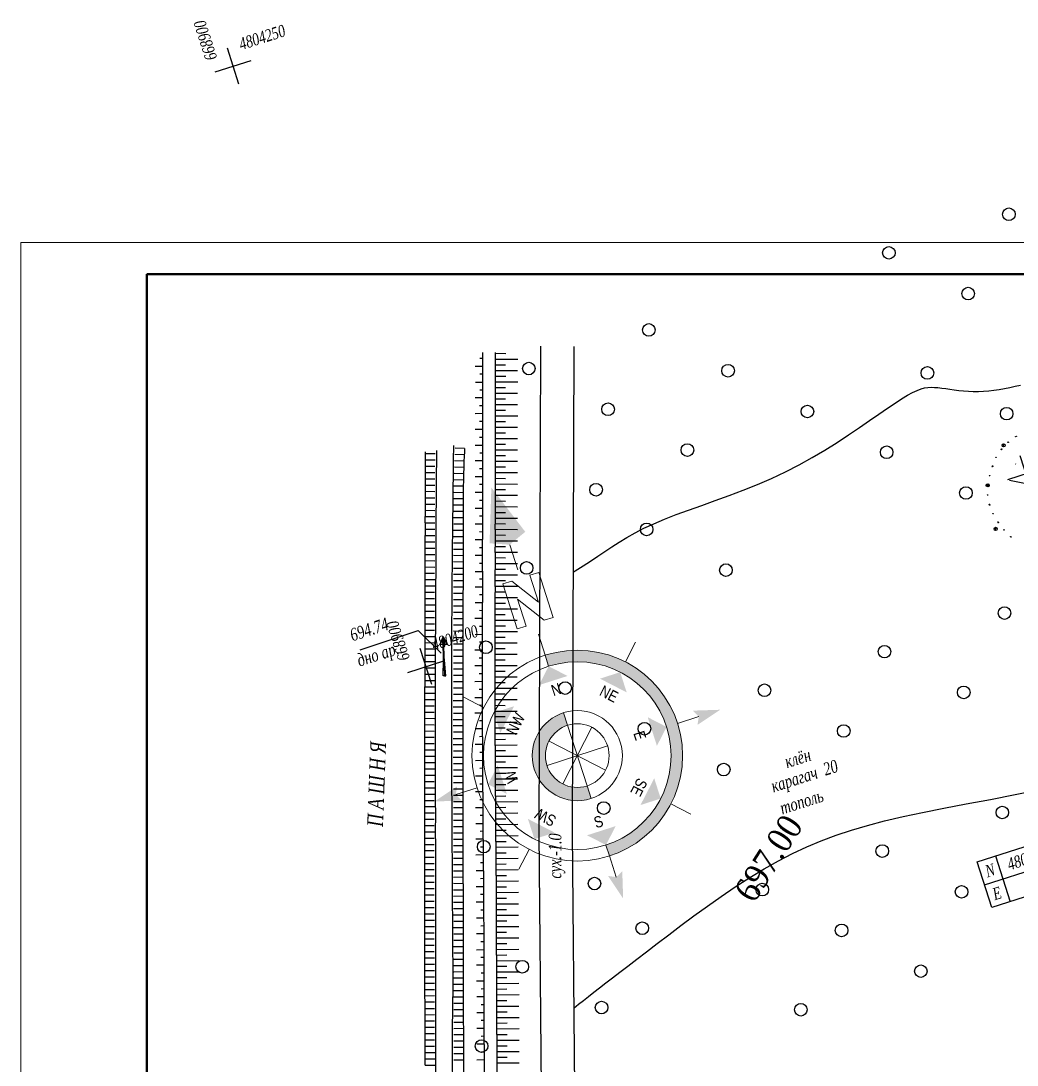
# Model space of a CAD drawing. Header units: millimetres. Extents: x 1353783 to 6492029790, y -7276956 to -512500.
# Drawn here: x 9936562 to 9952370, y -2793875 to -2777316 of the extents above; entities that cross this region are included whole.
import ezdxf
from ezdxf.enums import TextEntityAlignment as Align

# ---------------------------------------------------------------- set-up
doc = ezdxf.new("R2010")
doc.units = ezdxf.units.MM
doc.linetypes.add('CONTI', pattern=[0])
doc.layers.get('0').update_dxf_attribs({"lineweight": 5})
doc.layers.get('Defpoints').update_dxf_attribs({"color": 255})
for name, color, linetype in [('GORIZUNKNOWN', 32, 'CONTI'), ('NAD_MГИДРОГР', 94, 'CONTI'), ('NAD_MРАСТЕНИ', 94, 'CONTI'), ('NAD_MРЕЛЬЕФ', 7, 'CONTI'), ('PI_DTUNKNOWN', 250, 'CONTI'), ('SETKR', 7, 'CONTI'), ('SIT_LГИДРОГР', 84, 'CONTI'), ('SIT_LГОРИЗОН', 14, 'CONTI'), ('SIT_LРЕЛЬЕФ', 7, 'CONTI'), ('USLZNГИДРОГР', 84, 'CONTI'), ('ZAPSKРАСТЕНИ', 94, 'CONTI'), ('ГРАНИЦЫ', 7, 'CONTI'), ('РЕЛЬЕФ', 7, 'CONTI')]:
    doc.layers.add(name, color=color, linetype=linetype)
doc.layers.add('штамп', color=7, linetype='Continuous', lineweight=50)
doc.styles.add('RomanS', font='Arial Narrow.ttf')
doc.styles.add('SHRFT', font='', dxfattribs={"width": 0.75})
doc.styles.add('tandem1', font='', dxfattribs={"width": 0.9})
doc.styles.get('SHRFT').set_extended_font_data('Times New Roman Cyr', italic=True)
doc.styles.get('tandem1').set_extended_font_data('Times New Roman')

# ---------------------------------------------------------------- blocks, each defined once
blk = doc.blocks.new('BL_333')
at = {"color": 0}
for p, q in [((0, -3), (0, 3)), ((-3, 0), (3, 0))]:
    blk.add_line(p, q, dxfattribs=at)
blk = doc.blocks.new('BL_2004')
at = {"color": 0}
blk.add_circle((0, 0), 1, dxfattribs=at)
blk = doc.blocks.new('BL_89')
at = {"color": 0}
for p, q in [((0, 6.2), (-0.2, 6.2)), ((-0.2, 6.2), (-0.1, 3.7)), ((0, 0), (0, 6.2)), ((0, 6.2), (0.2, 6.2)), ((0.2, 6.2), (0.1, 3.7)), ((-0.1, 3.7), (-0.07, 3.2)), ((0.1, 3.7), (0.07, 3.2)), ((-0.07, 3.2), (-0.05, 1.2)), ((0.07, 3.2), (0.05, 1.2)), ((-0.6, 1.25), (0, 1.2)), ((0, 0), (-0.6, 1.25)), ((-0.25, 1.2), (0, 0)), ((0, 1.2), (0.6, 1.25)), ((0.6, 1.25), (0, 0)), ((0, 0), (0.25, 1.2))]:
    blk.add_line(p, q, dxfattribs=at)
blk = doc.blocks.new('оо')
at = {"layer": 'GORIZUNKNOWN', "color": 9, "true_color": 0xc7c8ca}
for points in [[(222731.797, -3431455.168), (222731.973, -3431455.132), (222732.703, -3431454.952), (222733.393, -3431454.772), (222734.053, -3431454.582), (222734.703, -3431454.392), (222735.353, -3431454.202), (222736.013, -3431454.022), (222736.703, -3431453.852), (222737.433, -3431453.702), (222738.213, -3431453.572), (222739.063, -3431453.472), (222739.983, -3431453.392), (222740.973, -3431453.332), (222742.023, -3431453.292), (222743.133, -3431453.262), (222744.273, -3431453.222), (222745.443, -3431453.172), (222746.643, -3431453.112), (222747.853, -3431453.032), (222749.063, -3431452.922), (222750.273, -3431452.762), (222751.473, -3431452.572), (222752.643, -3431452.332), (222753.783, -3431452.072), (222754.883, -3431451.792), (222755.933, -3431451.502), (222756.933, -3431451.212), (222757.873, -3431450.932), (222758.733, -3431450.662), (222759.523, -3431450.422), (222760.223, -3431450.222), (222760.823, -3431450.052), (222761.343, -3431449.932), (222761.793, -3431449.852), (222762.183, -3431449.802), (222762.523, -3431449.792), (222762.813, -3431449.802), (222763.083, -3431449.842), (222763.333, -3431449.912), (222763.583, -3431450.002), (222763.833, -3431450.102), (222764.103, -3431450.232), (222764.393, -3431450.362), (222764.693, -3431450.512), (222765.003, -3431450.662), (222765.333, -3431450.812), (222765.683, -3431450.962), (222766.043, -3431451.102), (222766.413, -3431451.242), (222766.793, -3431451.372), (222767.183, -3431451.482), (222767.593, -3431451.572), (222768.003, -3431451.652), (222768.423, -3431451.722), (222768.843, -3431451.772), (222769.273, -3431451.822), (222769.703, -3431451.862), (222770.123, -3431451.902)], [(222721.274, -3431488.106), (222721.283, -3431488.102), (222721.733, -3431487.932), (222722.203, -3431487.752), (222722.683, -3431487.582), (222723.183, -3431487.392), (222723.723, -3431487.202), (222724.303, -3431486.982), (222724.943, -3431486.762), (222725.633, -3431486.512), (222726.383, -3431486.242), (222727.223, -3431485.942), (222728.143, -3431485.612), (222729.143, -3431485.252), (222730.233, -3431484.862), (222731.383, -3431484.462), (222732.593, -3431484.052), (222733.843, -3431483.642), (222735.133, -3431483.252), (222736.423, -3431482.872), (222737.733, -3431482.522), (222739.033, -3431482.212), (222740.313, -3431481.952), (222741.563, -3431481.742), (222742.793, -3431481.582), (222744.033, -3431481.472), (222745.283, -3431481.412), (222746.573, -3431481.402), (222747.903, -3431481.442), (222749.303, -3431481.512), (222750.793, -3431481.632), (222752.373, -3431481.792), (222754.073, -3431481.982), (222755.883, -3431482.212), (222757.813, -3431482.452), (222759.803, -3431482.692), (222761.843, -3431482.912)]]:
    blk.add_lwpolyline(points, dxfattribs=at)
at = {"layer": 'PI_DTUNKNOWN', "color": 9, "true_color": 0xc7c8ca}
for centre in [(222767.393, -3431456.042), (222765.223, -3431458.682), (222764.763, -3431462.162)]:
    blk.add_circle(centre, 0.125, dxfattribs=at)
for p in [(222767.393, -3431456.042), (222765.223, -3431458.682), (222764.763, -3431462.162)]:
    blk.add_point(p, dxfattribs=at)
at = {"layer": 'SIT_LГИДРОГР', "color": 9, "true_color": 0xc7c8ca}
for p, q in [((222734.823, -3431437.342), (222722.903, -3431474.022)), ((222737.323, -3431438.152), (222725.413, -3431474.822)), ((222724.363, -3431442.982), (222724.433, -3431442.772)), ((222724.433, -3431442.772), (222724.453, -3431442.692)), ((222725.793, -3431442.812), (222725.713, -3431443.062)), ((222725.823, -3431442.722), (222725.793, -3431442.812)), ((222723.953, -3431444.212), (222724.113, -3431443.732)), ((222724.113, -3431443.732), (222724.253, -3431443.312)), ((222724.253, -3431443.312), (222724.363, -3431442.982)), ((222725.583, -3431443.452), (222725.423, -3431443.942)), ((222725.713, -3431443.062), (222725.583, -3431443.452)), ((222723.783, -3431444.732), (222723.953, -3431444.212)), ((222725.233, -3431444.512), (222725.023, -3431445.132)), ((222725.423, -3431443.942), (222725.233, -3431444.512)), ((222723.423, -3431445.802), (222723.603, -3431445.272)), ((222723.603, -3431445.272), (222723.783, -3431444.732)), ((222725.023, -3431445.132), (222724.813, -3431445.762)), ((222723.263, -3431446.302), (222723.423, -3431445.802)), ((222724.813, -3431445.762), (222724.603, -3431446.392)), ((222722.933, -3431447.292), (222723.113, -3431446.742)), ((222723.113, -3431446.742), (222723.263, -3431446.302)), ((222724.403, -3431446.982), (222724.233, -3431447.502)), ((222724.603, -3431446.392), (222724.403, -3431446.982)), ((222722.673, -3431448.102), (222722.933, -3431447.292)), ((222724.233, -3431447.502), (222724.053, -3431448.032)), ((222722.333, -3431449.132), (222722.673, -3431448.102)), ((222723.843, -3431448.662), (222723.613, -3431449.372)), ((222724.053, -3431448.032), (222723.843, -3431448.662)), ((222721.943, -3431450.322), (222722.333, -3431449.132)), ((222723.613, -3431449.372), (222723.353, -3431450.142)), ((222721.513, -3431451.642), (222721.943, -3431450.322)), ((222723.353, -3431450.142), (222723.083, -3431450.962)), ((222723.083, -3431450.962), (222722.793, -3431451.812)), ((222721.053, -3431453.032), (222721.513, -3431451.642)), ((222722.793, -3431451.812), (222722.513, -3431452.672)), ((222722.513, -3431452.672), (222722.223, -3431453.532)), ((222720.593, -3431454.452), (222721.053, -3431453.032)), ((222722.223, -3431453.532), (222721.953, -3431454.362)), ((222720.133, -3431455.862), (222720.593, -3431454.452)), ((222721.953, -3431454.362), (222721.693, -3431455.152)), ((222721.693, -3431455.152), (222721.423, -3431455.962)), ((222713.843, -3431455.882), (222718.683, -3431455.832)), ((222718.683, -3431455.832), (222719.863, -3431458.102)), ((222719.693, -3431457.202), (222720.133, -3431455.862)), ((222721.423, -3431455.962), (222721.133, -3431456.852)), ((222721.133, -3431456.852), (222720.823, -3431457.812)), ((222719.293, -3431458.442), (222719.693, -3431457.202)), ((222720.823, -3431457.812), (222720.493, -3431458.812)), ((222718.913, -3431459.622), (222719.293, -3431458.442)), ((222720.493, -3431458.812), (222720.163, -3431459.862)), ((222718.533, -3431460.792), (222718.913, -3431459.622)), ((222720.163, -3431459.862), (222719.813, -3431460.932)), ((222718.153, -3431461.972), (222718.533, -3431460.792)), ((222719.813, -3431460.932), (222719.463, -3431462.012)), ((222717.773, -3431463.142), (222718.153, -3431461.972)), ((222719.463, -3431462.012), (222719.123, -3431463.082)), ((222717.403, -3431464.322), (222717.773, -3431463.142)), ((222719.123, -3431463.082), (222718.783, -3431464.142)), ((222717.023, -3431465.502), (222717.403, -3431464.322)), ((222718.783, -3431464.142), (222718.453, -3431465.162)), ((222718.453, -3431465.162), (222718.053, -3431466.422)), ((222716.643, -3431466.682), (222717.023, -3431465.502)), ((222716.273, -3431467.852), (222716.643, -3431466.682)), ((222718.053, -3431466.422), (222717.523, -3431468.112)), ((222715.893, -3431469.032), (222716.273, -3431467.852)), ((222717.523, -3431468.112), (222716.893, -3431470.112)), ((222715.523, -3431470.202), (222715.893, -3431469.032)), ((222715.143, -3431471.382), (222715.523, -3431470.202)), ((222716.893, -3431470.112), (222716.203, -3431472.312)), ((222714.773, -3431472.552), (222715.143, -3431471.382)), ((222714.393, -3431473.722), (222714.773, -3431472.552)), ((222716.203, -3431472.312), (222715.483, -3431474.582)), ((222722.903, -3431474.022), (222712.313, -3431508.032)), ((222714.023, -3431474.902), (222714.393, -3431473.722)), ((222713.653, -3431476.072), (222714.023, -3431474.902)), ((222715.483, -3431474.582), (222714.783, -3431476.812)), ((222725.413, -3431474.822), (222714.873, -3431508.642)), ((222713.273, -3431477.242), (222713.653, -3431476.072)), ((222714.783, -3431476.812), (222714.133, -3431478.872)), ((222712.903, -3431478.412), (222713.273, -3431477.242)), ((222712.523, -3431479.592), (222712.903, -3431478.412)), ((222714.133, -3431478.872), (222713.573, -3431480.652)), ((222712.153, -3431480.762), (222712.523, -3431479.592)), ((222711.773, -3431481.932), (222712.153, -3431480.762)), ((222713.573, -3431480.652), (222713.143, -3431482.032)), ((222711.393, -3431483.142), (222711.773, -3431481.932)), ((222713.143, -3431482.032), (222712.863, -3431482.902)), ((222710.983, -3431484.402), (222711.393, -3431483.142)), ((222712.683, -3431483.462), (222712.503, -3431484.022)), ((222712.863, -3431482.902), (222712.683, -3431483.462)), ((222712.503, -3431484.022), (222712.313, -3431484.582)), ((222710.563, -3431485.702), (222710.983, -3431484.402)), ((222712.133, -3431485.142), (222711.943, -3431485.702)), ((222712.313, -3431484.582), (222712.133, -3431485.142)), ((222710.133, -3431487.032), (222710.563, -3431485.702)), ((222711.943, -3431485.702), (222711.753, -3431486.262)), ((222711.573, -3431486.822), (222711.383, -3431487.392)), ((222711.753, -3431486.262), (222711.573, -3431486.822)), ((222709.703, -3431488.362), (222710.133, -3431487.032)), ((222711.383, -3431487.392), (222711.203, -3431487.952)), ((222709.273, -3431489.692), (222709.703, -3431488.362)), ((222711.203, -3431487.952), (222711.023, -3431488.512)), ((222711.023, -3431488.512), (222710.763, -3431489.332)), ((222710.763, -3431489.332), (222710.373, -3431490.602))]:
    blk.add_line(p, q, dxfattribs=at)
at = {"layer": 'SIT_LГОРИЗОН', "color": 9, "true_color": 0xc7c8ca}
for p, q in [((222723.383, -3431443.122), (222723.573, -3431442.522)), ((222723.533, -3431442.642), (222724.253, -3431442.882)), ((222726.593, -3431443.212), (222725.893, -3431442.952)), ((222723.063, -3431444.092), (222723.373, -3431443.112)), ((222723.223, -3431443.592), (222723.933, -3431443.822)), ((222723.383, -3431443.122), (222724.093, -3431443.352)), ((222726.423, -3431443.682), (222725.723, -3431443.432)), ((222726.383, -3431443.792), (222726.243, -3431444.172)), ((222726.493, -3431443.482), (222726.383, -3431443.792)), ((222726.563, -3431443.292), (222726.493, -3431443.482)), ((222726.593, -3431443.212), (222726.563, -3431443.292)), ((222722.453, -3431445.972), (222722.913, -3431444.542)), ((222722.913, -3431444.542), (222723.063, -3431444.092)), ((222722.913, -3431444.542), (222723.623, -3431444.772)), ((222723.063, -3431444.062), (222723.783, -3431444.302)), ((222726.083, -3431444.632), (222725.373, -3431444.382)), ((222726.243, -3431444.152), (222725.543, -3431443.892)), ((222726.243, -3431444.172), (222726.083, -3431444.622)), ((222722.763, -3431445.022), (222723.473, -3431445.252)), ((222725.743, -3431445.562), (222725.043, -3431445.312)), ((222725.913, -3431445.102), (222725.213, -3431444.852)), ((222725.913, -3431445.102), (222725.733, -3431445.602)), ((222726.083, -3431444.632), (222725.913, -3431445.102)), ((222721.993, -3431447.402), (222722.453, -3431445.972)), ((222722.453, -3431445.972), (222723.163, -3431446.202)), ((222722.603, -3431445.492), (222723.323, -3431445.732)), ((222725.423, -3431446.512), (222724.713, -3431446.272)), ((222725.583, -3431446.032), (222724.873, -3431445.782)), ((222725.563, -3431446.092), (222725.413, -3431446.552)), ((222725.583, -3431446.032), (222725.563, -3431446.092)), ((222725.733, -3431445.602), (222725.583, -3431446.042)), ((222722.143, -3431446.922), (222722.863, -3431447.162)), ((222722.303, -3431446.452), (222723.013, -3431446.682)), ((222725.263, -3431446.982), (222724.553, -3431446.752)), ((222725.273, -3431446.962), (222725.113, -3431447.462)), ((222725.423, -3431446.552), (222725.283, -3431446.962)), ((222721.663, -3431448.402), (222721.983, -3431447.392)), ((222721.833, -3431447.872), (222722.543, -3431448.102)), ((222721.993, -3431447.402), (222722.703, -3431447.632)), ((222724.963, -3431447.942), (222724.243, -3431447.712)), ((222725.113, -3431447.462), (222724.403, -3431447.232)), ((222725.113, -3431447.462), (222724.693, -3431448.762)), ((222721.533, -3431448.822), (222721.663, -3431448.402)), ((222721.673, -3431448.342), (222722.393, -3431448.582)), ((222724.653, -3431448.892), (222723.943, -3431448.662)), ((222724.803, -3431448.412), (222724.093, -3431448.182)), ((222724.693, -3431448.762), (222724.653, -3431448.892)), ((222721.063, -3431450.252), (222721.523, -3431448.822)), ((222721.373, -3431449.302), (222722.083, -3431449.532)), ((222721.533, -3431448.822), (222722.243, -3431449.052)), ((222724.503, -3431449.372), (222723.783, -3431449.142)), ((222724.653, -3431448.892), (222724.193, -3431450.322)), ((222720.603, -3431451.672), (222721.063, -3431450.242)), ((222721.063, -3431450.252), (222721.773, -3431450.482)), ((222721.213, -3431449.772), (222721.933, -3431450.012)), ((222724.193, -3431450.312), (222723.483, -3431450.082)), ((222724.343, -3431449.842), (222723.633, -3431449.612)), ((222724.193, -3431450.312), (222723.733, -3431451.742)), ((222720.753, -3431451.192), (222721.473, -3431451.432)), ((222720.913, -3431450.722), (222721.623, -3431450.952)), ((222723.883, -3431451.262), (222723.173, -3431451.032)), ((222724.043, -3431450.792), (222723.323, -3431450.562)), ((222720.143, -3431453.102), (222720.603, -3431451.672)), ((222720.603, -3431451.672), (222721.313, -3431451.902)), ((222723.583, -3431452.222), (222722.863, -3431451.992)), ((222723.733, -3431451.742), (222723.023, -3431451.512)), ((222723.733, -3431451.742), (222723.323, -3431453.012)), ((222720.293, -3431452.622), (222721.013, -3431452.862)), ((222720.453, -3431452.152), (222721.163, -3431452.382)), ((222723.423, -3431452.692), (222722.713, -3431452.462)), ((222719.683, -3431454.532), (222720.143, -3431453.102)), ((222719.993, -3431453.582), (222720.703, -3431453.812)), ((222720.143, -3431453.102), (222720.853, -3431453.332)), ((222723.123, -3431453.642), (222722.403, -3431453.412)), ((222723.273, -3431453.162), (222722.563, -3431452.932)), ((222723.273, -3431453.162), (222722.813, -3431454.592)), ((222723.323, -3431453.012), (222723.273, -3431453.172)), ((222719.583, -3431454.812), (222719.673, -3431454.522)), ((222719.683, -3431454.532), (222720.393, -3431454.762)), ((222719.833, -3431454.052), (222720.553, -3431454.292)), ((222722.813, -3431454.592), (222722.103, -3431454.362)), ((222722.963, -3431454.112), (222722.253, -3431453.882)), ((222719.213, -3431455.962), (222719.583, -3431454.812)), ((222719.523, -3431455.012), (222720.233, -3431455.242)), ((222722.503, -3431455.542), (222721.793, -3431455.312)), ((222722.663, -3431455.072), (222721.943, -3431454.842)), ((222722.813, -3431454.592), (222722.353, -3431456.022)), ((222718.753, -3431457.382), (222719.213, -3431455.952)), ((222719.213, -3431455.962), (222719.923, -3431456.192)), ((222719.363, -3431455.482), (222720.083, -3431455.722)), ((222722.353, -3431456.022), (222721.643, -3431455.792)), ((222722.353, -3431456.022), (222721.893, -3431457.452)), ((222718.903, -3431456.902), (222719.623, -3431457.142)), ((222719.063, -3431456.432), (222719.773, -3431456.662)), ((222722.043, -3431456.972), (222721.333, -3431456.742)), ((222722.203, -3431456.502), (222721.483, -3431456.272)), ((222718.293, -3431458.812), (222718.753, -3431457.382)), ((222718.603, -3431457.862), (222719.313, -3431458.092)), ((222718.753, -3431457.382), (222719.463, -3431457.612)), ((222721.733, -3431457.932), (222721.013, -3431457.702)), ((222721.883, -3431457.452), (222721.173, -3431457.222)), ((222721.883, -3431457.452), (222721.423, -3431458.882)), ((222718.443, -3431458.332), (222719.163, -3431458.572)), ((222721.423, -3431458.872), (222720.713, -3431458.642)), ((222721.573, -3431458.402), (222720.863, -3431458.172)), ((222717.833, -3431460.242), (222718.293, -3431458.812)), ((222718.143, -3431459.292), (222718.853, -3431459.522)), ((222718.293, -3431458.812), (222719.003, -3431459.042)), ((222721.273, -3431459.362), (222720.553, -3431459.132)), ((222721.343, -3431459.142), (222720.963, -3431460.312)), ((222721.423, -3431458.872), (222721.333, -3431459.142)), ((222717.363, -3431461.672), (222717.823, -3431460.242)), ((222717.833, -3431460.242), (222718.543, -3431460.472)), ((222717.983, -3431459.762), (222718.703, -3431460.002)), ((222720.963, -3431460.312), (222720.253, -3431460.082)), ((222721.113, -3431459.832), (222720.403, -3431459.602)), ((222720.963, -3431460.312), (222720.503, -3431461.742)), ((222717.673, -3431460.722), (222718.383, -3431460.952)), ((222720.653, -3431461.262), (222719.943, -3431461.032)), ((222720.813, -3431460.792), (222720.093, -3431460.562)), ((222717.033, -3431462.692), (222717.363, -3431461.662)), ((222717.363, -3431461.672), (222718.073, -3431461.902)), ((222717.513, -3431461.192), (222718.233, -3431461.432)), ((222720.353, -3431462.212), (222719.633, -3431461.982)), ((222720.503, -3431461.732), (222719.793, -3431461.502)), ((222720.503, -3431461.732), (222720.043, -3431463.162)), ((222716.903, -3431463.092), (222717.033, -3431462.692)), ((222717.053, -3431462.612), (222717.773, -3431462.852)), ((222717.213, -3431462.142), (222717.923, -3431462.372)), ((222720.193, -3431462.682), (222719.483, -3431462.452)), ((222716.443, -3431464.522), (222716.903, -3431463.092)), ((222716.753, -3431463.572), (222717.463, -3431463.802)), ((222716.903, -3431463.092), (222717.613, -3431463.322)), ((222719.893, -3431463.642), (222719.173, -3431463.412)), ((222720.043, -3431463.162), (222719.333, -3431462.932)), ((222720.043, -3431463.162), (222719.583, -3431464.592)), ((222716.593, -3431464.042), (222717.313, -3431464.272)), ((222719.583, -3431464.592), (222718.873, -3431464.362)), ((222719.733, -3431464.112), (222719.023, -3431463.882)), ((222715.993, -3431465.952), (222716.453, -3431464.522)), ((222716.303, -3431465.002), (222717.013, -3431465.232)), ((222716.443, -3431464.522), (222717.153, -3431464.752)), ((222719.273, -3431465.542), (222718.563, -3431465.312)), ((222719.433, -3431465.072), (222718.713, -3431464.842)), ((222719.583, -3431464.592), (222719.123, -3431466.022)), ((222715.533, -3431467.382), (222715.993, -3431465.952)), ((222715.993, -3431465.952), (222716.703, -3431466.182)), ((222716.143, -3431465.472), (222716.863, -3431465.702)), ((222719.123, -3431466.022), (222718.413, -3431465.792)), ((222719.123, -3431466.022), (222718.943, -3431466.572)), ((222715.683, -3431466.902), (222716.403, -3431467.132)), ((222715.843, -3431466.432), (222716.553, -3431466.662)), ((222718.823, -3431466.972), (222718.113, -3431466.742)), ((222718.973, -3431466.502), (222718.253, -3431466.272)), ((222718.953, -3431466.572), (222718.673, -3431467.452)), ((222715.073, -3431468.812), (222715.533, -3431467.382)), ((222715.533, -3431467.382), (222716.243, -3431467.612)), ((222718.523, -3431467.932), (222717.803, -3431467.702)), ((222718.673, -3431467.452), (222717.963, -3431467.222)), ((222718.673, -3431467.452), (222718.213, -3431468.882)), ((222715.223, -3431468.332), (222715.943, -3431468.562)), ((222715.383, -3431467.862), (222716.093, -3431468.092)), ((222718.363, -3431468.402), (222717.653, -3431468.172)), ((222714.613, -3431470.232), (222715.073, -3431468.802)), ((222714.923, -3431469.282), (222715.633, -3431469.512)), ((222715.073, -3431468.812), (222715.783, -3431469.042)), ((222718.073, -3431469.362), (222717.353, -3431469.132)), ((222718.223, -3431468.882), (222717.513, -3431468.652)), ((222718.223, -3431468.882), (222717.763, -3431470.312)), ((222714.223, -3431471.432), (222714.613, -3431470.232)), ((222714.613, -3431470.232), (222715.323, -3431470.462)), ((222714.763, -3431469.752), (222715.483, -3431469.982)), ((222717.763, -3431470.302), (222717.053, -3431470.072)), ((222717.913, -3431469.832), (222717.203, -3431469.602)), ((222714.463, -3431470.712), (222715.173, -3431470.942)), ((222717.453, -3431471.252), (222716.743, -3431471.022)), ((222717.613, -3431470.782), (222716.893, -3431470.552)), ((222717.763, -3431470.302), (222717.303, -3431471.732)), ((222713.693, -3431473.082), (222714.153, -3431471.652)), ((222714.153, -3431471.652), (222714.223, -3431471.432)), ((222714.153, -3431471.652), (222714.863, -3431471.882)), ((222714.303, -3431471.182), (222715.023, -3431471.412)), ((222717.303, -3431471.732), (222716.593, -3431471.502)), ((222717.303, -3431471.732), (222716.843, -3431473.162)), ((222713.843, -3431472.602), (222714.563, -3431472.832)), ((222714.003, -3431472.132), (222714.713, -3431472.362)), ((222716.993, -3431472.682), (222716.283, -3431472.452)), ((222717.153, -3431472.212), (222716.433, -3431471.982)), ((222713.233, -3431474.512), (222713.693, -3431473.082)), ((222713.543, -3431473.562), (222714.253, -3431473.792)), ((222713.693, -3431473.082), (222714.403, -3431473.312)), ((222716.693, -3431473.642), (222715.973, -3431473.412)), ((222716.843, -3431473.162), (222716.133, -3431472.932)), ((222716.843, -3431473.162), (222716.383, -3431474.592)), ((222713.383, -3431474.032), (222714.103, -3431474.262)), ((222716.383, -3431474.592), (222715.673, -3431474.362)), ((222716.533, -3431474.112), (222715.823, -3431473.882)), ((222712.773, -3431475.942), (222713.233, -3431474.512)), ((222713.083, -3431474.992), (222713.793, -3431475.222)), ((222713.233, -3431474.512), (222713.943, -3431474.742)), ((222716.233, -3431475.072), (222715.513, -3431474.842)), ((222716.333, -3431474.742), (222715.923, -3431476.022)), ((222716.383, -3431474.592), (222716.333, -3431474.742)), ((222712.313, -3431477.372), (222712.773, -3431475.942)), ((222712.773, -3431475.942), (222713.483, -3431476.172)), ((222712.923, -3431475.462), (222713.643, -3431475.692)), ((222715.933, -3431476.022), (222715.223, -3431475.792)), ((222716.083, -3431475.542), (222715.363, -3431475.322)), ((222715.933, -3431476.022), (222715.473, -3431477.452)), ((222712.463, -3431476.892), (222713.183, -3431477.122)), ((222712.623, -3431476.422), (222713.333, -3431476.652)), ((222715.633, -3431476.972), (222714.913, -3431476.752)), ((222715.783, -3431476.502), (222715.063, -3431476.272)), ((222711.863, -3431478.802), (222712.323, -3431477.372)), ((222712.313, -3431477.372), (222713.023, -3431477.602)), ((222715.323, -3431477.932), (222714.603, -3431477.702)), ((222715.473, -3431477.452), (222714.763, -3431477.222)), ((222715.473, -3431477.452), (222715.013, -3431478.882)), ((222712.013, -3431478.322), (222712.733, -3431478.552)), ((222712.173, -3431477.852), (222712.883, -3431478.082)), ((222715.173, -3431478.402), (222714.453, -3431478.182)), ((222711.403, -3431480.222), (222711.863, -3431478.792)), ((222711.713, -3431479.272), (222712.423, -3431479.502)), ((222711.863, -3431478.802), (222712.573, -3431479.032)), ((222714.873, -3431479.362), (222714.153, -3431479.132)), ((222715.023, -3431478.882), (222714.313, -3431478.652)), ((222715.023, -3431478.882), (222714.563, -3431480.312)), ((222711.343, -3431480.402), (222711.403, -3431480.222)), ((222711.403, -3431480.222), (222712.113, -3431480.452)), ((222711.553, -3431479.742), (222712.273, -3431479.972)), ((222714.563, -3431480.312), (222713.853, -3431480.082)), ((222714.723, -3431479.832), (222714.003, -3431479.612)), ((222710.953, -3431481.652), (222711.343, -3431480.402)), ((222711.253, -3431480.702), (222711.973, -3431480.922)), ((222714.263, -3431481.262), (222713.543, -3431481.042)), ((222714.413, -3431480.792), (222713.693, -3431480.562)), ((222714.563, -3431480.312), (222714.103, -3431481.742)), ((222710.493, -3431483.082), (222710.943, -3431481.652)), ((222710.953, -3431481.652), (222711.663, -3431481.882)), ((222711.103, -3431481.172), (222711.823, -3431481.402)), ((222714.113, -3431481.742), (222713.403, -3431481.512)), ((222714.113, -3431481.742), (222713.683, -3431483.062)), ((222710.643, -3431482.602), (222711.363, -3431482.832)), ((222710.793, -3431482.132), (222711.513, -3431482.352)), ((222713.813, -3431482.692), (222713.093, -3431482.472)), ((222713.963, -3431482.222), (222713.243, -3431481.992)), ((222710.043, -3431484.512), (222710.493, -3431483.082)), ((222710.493, -3431483.082), (222711.203, -3431483.312)), ((222713.493, -3431483.642), (222712.773, -3431483.412)), ((222713.643, -3431483.162), (222712.923, -3431482.932)), ((222713.643, -3431483.162), (222713.193, -3431484.592)), ((222713.683, -3431483.062), (222713.653, -3431483.162)), ((222710.193, -3431484.032), (222710.913, -3431484.262)), ((222710.343, -3431483.562), (222711.063, -3431483.782)), ((222713.193, -3431484.592), (222712.473, -3431484.362)), ((222713.343, -3431484.112), (222712.623, -3431483.892)), ((222709.593, -3431485.942), (222710.043, -3431484.512)), ((222709.893, -3431484.992), (222710.613, -3431485.212)), ((222710.043, -3431484.512), (222710.753, -3431484.742)), ((222713.043, -3431485.072), (222712.323, -3431484.842)), ((222713.193, -3431484.592), (222712.743, -3431486.022)), ((222709.133, -3431487.372), (222709.583, -3431485.942)), ((222709.593, -3431485.942), (222710.303, -3431486.172)), ((222709.743, -3431485.462), (222710.463, -3431485.692)), ((222712.743, -3431486.022), (222712.023, -3431485.792)), ((222712.893, -3431485.542), (222712.173, -3431485.322)), ((222709.433, -3431486.422), (222710.153, -3431486.642)), ((222712.443, -3431486.972), (222711.723, -3431486.752)), ((222712.593, -3431486.502), (222711.873, -3431486.272)), ((222712.743, -3431486.022), (222712.293, -3431487.452)), ((222708.683, -3431488.802), (222709.133, -3431487.372)), ((222709.133, -3431487.372), (222709.843, -3431487.602)), ((222709.283, -3431486.892), (222710.003, -3431487.122)), ((222712.293, -3431487.452), (222711.573, -3431487.222)), ((222712.293, -3431487.452), (222711.843, -3431488.882)), ((222708.833, -3431488.322), (222709.553, -3431488.552)), ((222708.983, -3431487.852), (222709.703, -3431488.072)), ((222711.993, -3431488.402), (222711.273, -3431488.182)), ((222712.143, -3431487.932), (222711.423, -3431487.702)), ((222708.683, -3431488.802), (222709.393, -3431489.032)), ((222711.683, -3431489.362), (222710.963, -3431489.132)), ((222711.833, -3431488.882), (222711.113, -3431488.652)), ((222711.833, -3431488.882), (222711.383, -3431490.312))]:
    blk.add_line(p, q, dxfattribs=at)
at = {"layer": 'SIT_LРЕЛЬЕФ', "color": 9, "true_color": 0xc7c8ca}
for p, q in [((222729.593, -3431438.642), (222730.313, -3431436.412)), ((222730.173, -3431436.862), (222729.933, -3431436.782)), ((222731.103, -3431437.232), (222731.273, -3431436.712)), ((222732.003, -3431437.052), (222731.243, -3431436.802)), ((222729.973, -3431437.452), (222729.403, -3431437.272)), ((222729.783, -3431438.052), (222729.543, -3431437.972)), ((222730.823, -3431438.092), (222731.103, -3431437.232)), ((222731.723, -3431437.912), (222730.963, -3431437.662)), ((222732.773, -3431437.772), (222731.103, -3431437.232)), ((222728.053, -3431443.402), (222729.593, -3431438.642)), ((222729.023, -3431438.462), (222729.593, -3431438.642)), ((222730.553, -3431438.952), (222730.833, -3431438.092)), ((222731.453, -3431438.772), (222730.693, -3431438.522)), ((222732.493, -3431438.632), (222730.823, -3431438.092)), ((222729.203, -3431439.832), (222728.633, -3431439.652)), ((222729.393, -3431439.242), (222729.163, -3431439.162)), ((222730.273, -3431439.802), (222730.553, -3431438.942)), ((222731.173, -3431439.622), (222730.413, -3431439.372)), ((222732.223, -3431439.492), (222730.553, -3431438.952)), ((222729.013, -3431440.432), (222728.773, -3431440.352)), ((222729.993, -3431440.662), (222730.273, -3431439.802)), ((222730.893, -3431440.482), (222730.133, -3431440.232)), ((222731.943, -3431440.342), (222730.273, -3431439.802)), ((222728.823, -3431441.022), (222728.253, -3431440.842)), ((222729.723, -3431441.522), (222730.003, -3431440.662)), ((222730.623, -3431441.342), (222729.863, -3431441.092)), ((222731.663, -3431441.202), (222729.993, -3431440.662)), ((222728.433, -3431442.212), (222727.863, -3431442.032)), ((222728.633, -3431441.622), (222728.393, -3431441.542)), ((222729.443, -3431442.372), (222729.723, -3431441.512)), ((222730.343, -3431442.192), (222729.583, -3431441.942)), ((222731.393, -3431442.062), (222729.723, -3431441.522)), ((222728.243, -3431442.812), (222728.003, -3431442.732)), ((222729.173, -3431443.232), (222729.453, -3431442.372)), ((222730.073, -3431443.052), (222729.313, -3431442.802)), ((222731.113, -3431442.912), (222729.443, -3431442.372)), ((222726.523, -3431448.162), (222728.063, -3431443.402)), ((222727.483, -3431443.222), (222728.053, -3431443.402)), ((222728.893, -3431444.092), (222729.173, -3431443.232)), ((222729.793, -3431443.912), (222729.033, -3431443.662)), ((222730.843, -3431443.772), (222729.173, -3431443.232)), ((222727.673, -3431444.592), (222727.103, -3431444.412)), ((222727.863, -3431444.002), (222727.633, -3431443.922)), ((222728.613, -3431444.942), (222728.893, -3431444.082)), ((222729.513, -3431444.762), (222728.753, -3431444.512)), ((222730.563, -3431444.632), (222728.893, -3431444.092)), ((222727.483, -3431445.192), (222727.243, -3431445.112)), ((222728.343, -3431445.802), (222728.623, -3431444.942)), ((222729.243, -3431445.622), (222728.483, -3431445.372)), ((222730.283, -3431445.482), (222728.613, -3431444.942)), ((222727.293, -3431445.782), (222726.723, -3431445.602)), ((222728.063, -3431446.662), (222728.343, -3431445.802)), ((222728.963, -3431446.482), (222728.203, -3431446.232)), ((222730.013, -3431446.342), (222728.343, -3431445.802)), ((222726.903, -3431446.972), (222726.333, -3431446.792)), ((222727.103, -3431446.382), (222726.863, -3431446.302)), ((222727.783, -3431447.512), (222728.063, -3431446.652)), ((222728.683, -3431447.332), (222727.923, -3431447.082)), ((222729.733, -3431447.202), (222728.063, -3431446.662)), ((222726.713, -3431447.572), (222726.473, -3431447.492)), ((222727.513, -3431448.372), (222727.793, -3431447.512)), ((222729.453, -3431448.052), (222727.783, -3431447.512)), ((222724.983, -3431452.922), (222726.523, -3431448.162)), ((222725.953, -3431447.982), (222726.523, -3431448.162)), ((222726.323, -3431448.762), (222726.093, -3431448.682)), ((222727.233, -3431449.232), (222727.513, -3431448.372)), ((222729.183, -3431448.912), (222727.513, -3431448.372)), ((222728.413, -3431448.192), (222727.653, -3431447.942)), ((222726.133, -3431449.352), (222725.563, -3431449.172)), ((222726.953, -3431450.082), (222727.233, -3431449.222)), ((222728.903, -3431449.772), (222727.233, -3431449.232)), ((222728.133, -3431449.052), (222727.373, -3431448.802)), ((222725.753, -3431450.542), (222725.183, -3431450.362)), ((222725.943, -3431449.952), (222725.703, -3431449.872)), ((222726.683, -3431450.942), (222726.963, -3431450.082)), ((222728.623, -3431450.622), (222726.953, -3431450.082)), ((222727.853, -3431449.902), (222727.093, -3431449.652)), ((222725.563, -3431451.142), (222725.323, -3431451.062)), ((222726.403, -3431451.802), (222726.683, -3431450.942)), ((222728.353, -3431451.482), (222726.683, -3431450.942)), ((222727.583, -3431450.762), (222726.823, -3431450.512)), ((222725.363, -3431451.732), (222724.793, -3431451.552)), ((222726.133, -3431452.652), (222726.413, -3431451.792)), ((222728.073, -3431452.342), (222726.403, -3431451.802)), ((222727.303, -3431451.622), (222726.543, -3431451.372)), ((222724.413, -3431452.742), (222724.983, -3431452.922)), ((222725.173, -3431452.332), (222724.933, -3431452.252)), ((222725.853, -3431453.512), (222726.133, -3431452.652)), ((222727.803, -3431453.192), (222726.133, -3431452.652)), ((222727.033, -3431452.472), (222726.273, -3431452.222)), ((222723.453, -3431457.672), (222724.993, -3431452.912)), ((222724.793, -3431453.512), (222724.563, -3431453.432)), ((222725.573, -3431454.372), (222725.853, -3431453.512)), ((222727.523, -3431454.052), (222725.853, -3431453.512)), ((222726.753, -3431453.332), (222725.993, -3431453.082)), ((222724.603, -3431454.102), (222724.033, -3431453.922)), ((222725.303, -3431455.222), (222725.583, -3431454.362)), ((222727.243, -3431454.912), (222725.573, -3431454.372)), ((222726.473, -3431454.192), (222725.713, -3431453.942)), ((222724.223, -3431455.292), (222723.653, -3431455.112)), ((222724.413, -3431454.702), (222724.173, -3431454.622)), ((222725.023, -3431456.082), (222725.303, -3431455.222)), ((222726.973, -3431455.762), (222725.303, -3431455.222)), ((222726.203, -3431455.042), (222725.443, -3431454.792)), ((222724.033, -3431455.892), (222723.793, -3431455.812)), ((222724.743, -3431456.932), (222725.023, -3431456.072)), ((222726.693, -3431456.622), (222725.023, -3431456.082)), ((222725.923, -3431455.902), (222725.163, -3431455.652)), ((222723.833, -3431456.482), (222723.263, -3431456.302)), ((222723.643, -3431457.082), (222723.403, -3431457.002)), ((222724.473, -3431457.792), (222724.753, -3431456.932)), ((222726.413, -3431457.472), (222724.743, -3431456.932)), ((222725.643, -3431456.752), (222724.883, -3431456.502)), ((222721.913, -3431462.432), (222723.453, -3431457.672)), ((222722.883, -3431457.492), (222723.453, -3431457.672)), ((222724.193, -3431458.652), (222724.473, -3431457.792)), ((222726.143, -3431458.332), (222724.473, -3431457.792)), ((222725.373, -3431457.612), (222724.613, -3431457.362)), ((222767.833, -3431457.742), (222767.853, -3431457.762)), ((222723.063, -3431458.862), (222722.493, -3431458.682)), ((222723.253, -3431458.272), (222723.023, -3431458.192)), ((222723.913, -3431459.502), (222724.193, -3431458.642)), ((222725.863, -3431459.192), (222724.193, -3431458.652)), ((222725.093, -3431458.472), (222724.333, -3431458.222)), ((222722.873, -3431459.462), (222722.633, -3431459.382)), ((222723.643, -3431460.362), (222723.923, -3431459.502)), ((222725.583, -3431460.042), (222723.913, -3431459.502)), ((222724.813, -3431459.322), (222724.053, -3431459.072)), ((222767.003, -3431458.832), (222768.533, -3431459.682)), ((222722.683, -3431460.052), (222722.113, -3431459.872)), ((222724.543, -3431460.182), (222723.783, -3431459.932)), ((222722.293, -3431461.242), (222721.723, -3431461.062)), ((222722.493, -3431460.652), (222722.253, -3431460.572)), ((222723.363, -3431461.222), (222723.643, -3431460.362)), ((222724.263, -3431461.042), (222723.503, -3431460.792)), ((222725.313, -3431460.902), (222723.643, -3431460.362)), ((222722.103, -3431461.842), (222721.863, -3431461.762)), ((222723.093, -3431462.072), (222723.373, -3431461.212)), ((222723.993, -3431461.892), (222723.233, -3431461.642)), ((222725.033, -3431461.762), (222723.363, -3431461.222)), ((222721.343, -3431462.252), (222721.913, -3431462.432)), ((222721.543, -3431463.592), (222721.923, -3431462.432)), ((222722.813, -3431462.932), (222723.093, -3431462.072)), ((222723.713, -3431462.752), (222722.953, -3431462.502)), ((222724.763, -3431462.612), (222723.093, -3431462.072)), ((222720.423, -3431467.192), (222721.543, -3431463.592)), ((222721.543, -3431463.612), (222720.973, -3431463.432)), ((222721.723, -3431463.032), (222721.493, -3431462.952)), ((222722.533, -3431463.792), (222722.813, -3431462.932)), ((222723.433, -3431463.612), (222722.673, -3431463.362)), ((222724.483, -3431463.472), (222722.813, -3431462.932)), ((222721.353, -3431464.212), (222721.123, -3431464.132)), ((222722.263, -3431464.642), (222722.503, -3431463.892)), ((222723.163, -3431464.452), (222722.393, -3431464.212)), ((222722.503, -3431463.892), (222722.543, -3431463.782)), ((222724.203, -3431464.332), (222722.533, -3431463.792)), ((222721.173, -3431464.802), (222720.593, -3431464.622)), ((222721.993, -3431465.502), (222722.263, -3431464.642)), ((222722.893, -3431465.312), (222722.123, -3431465.072)), ((222723.933, -3431465.162), (222722.263, -3431464.642)), ((222720.793, -3431466.002), (222720.223, -3431465.822)), ((222720.983, -3431465.402), (222720.743, -3431465.332)), ((222721.723, -3431466.362), (222721.993, -3431465.502)), ((222722.623, -3431466.172), (222721.853, -3431465.932)), ((222723.663, -3431466.022), (222721.993, -3431465.502)), ((222720.613, -3431466.592), (222720.373, -3431466.522)), ((222721.463, -3431467.222), (222721.733, -3431466.362)), ((222722.363, -3431467.032), (222721.593, -3431466.792)), ((222723.393, -3431466.882), (222721.723, -3431466.362)), ((222718.923, -3431471.972), (222720.413, -3431467.202)), ((222719.853, -3431467.012), (222720.423, -3431467.192)), ((222720.233, -3431467.792), (222719.993, -3431467.722)), ((222721.193, -3431468.072), (222721.463, -3431467.212)), ((222722.093, -3431467.882), (222721.323, -3431467.642)), ((222723.133, -3431467.742), (222721.463, -3431467.222)), ((222720.043, -3431468.392), (222719.473, -3431468.212)), ((222720.923, -3431468.932), (222721.193, -3431468.072)), ((222721.823, -3431468.742), (222721.053, -3431468.502)), ((222722.863, -3431468.592), (222721.193, -3431468.072)), ((222719.673, -3431469.582), (222719.093, -3431469.402)), ((222719.853, -3431468.992), (222719.623, -3431468.912)), ((222720.653, -3431469.792), (222720.923, -3431468.932)), ((222721.553, -3431469.602), (222720.783, -3431469.362)), ((222722.593, -3431469.452), (222720.923, -3431468.932)), ((222719.483, -3431470.182), (222719.243, -3431470.112)), ((222720.383, -3431470.652), (222720.653, -3431469.792)), ((222721.283, -3431470.462), (222720.513, -3431470.222)), ((222722.323, -3431470.312), (222720.653, -3431469.792)), ((222719.293, -3431470.782), (222718.723, -3431470.602)), ((222720.113, -3431471.512), (222720.383, -3431470.652)), ((222721.013, -3431471.322), (222720.243, -3431471.082)), ((222722.053, -3431471.172), (222720.383, -3431470.652)), ((222718.353, -3431471.792), (222718.923, -3431471.972)), ((222719.113, -3431471.372), (222718.873, -3431471.302)), ((222719.843, -3431472.372), (222720.113, -3431471.512)), ((222720.743, -3431472.182), (222719.973, -3431471.942)), ((222721.783, -3431472.032), (222720.113, -3431471.512)), ((222717.433, -3431476.742), (222718.923, -3431471.972)), ((222718.743, -3431472.562), (222718.503, -3431472.492)), ((222719.573, -3431473.232), (222719.843, -3431472.372)), ((222721.513, -3431472.892), (222719.843, -3431472.372)), ((222718.553, -3431473.162), (222717.983, -3431472.982)), ((222719.303, -3431474.092), (222719.573, -3431473.232)), ((222721.243, -3431473.752), (222719.573, -3431473.232)), ((222720.473, -3431473.042), (222719.703, -3431472.802)), ((222718.183, -3431474.352), (222717.603, -3431474.172)), ((222718.363, -3431473.762), (222718.133, -3431473.682)), ((222719.033, -3431474.952), (222719.303, -3431474.092)), ((222720.973, -3431474.612), (222719.303, -3431474.092)), ((222720.203, -3431473.902), (222719.433, -3431473.662)), ((222717.993, -3431474.952), (222717.753, -3431474.882)), ((222718.773, -3431475.802), (222719.043, -3431474.942)), ((222720.703, -3431475.472), (222719.033, -3431474.952)), ((222719.933, -3431474.762), (222719.163, -3431474.522)), ((222717.803, -3431475.552), (222717.233, -3431475.372)), ((222717.623, -3431476.142), (222717.383, -3431476.072)), ((222718.503, -3431476.662), (222718.773, -3431475.802)), ((222720.443, -3431476.322), (222718.773, -3431475.802)), ((222719.673, -3431475.612), (222718.903, -3431475.372)), ((222716.863, -3431476.562), (222717.433, -3431476.742)), ((222717.243, -3431477.322), (222717.423, -3431476.742)), ((222718.233, -3431477.522), (222718.503, -3431476.662)), ((222720.173, -3431477.182), (222718.503, -3431476.662)), ((222719.403, -3431476.472), (222718.633, -3431476.232)), ((222715.923, -3431481.512), (222717.253, -3431477.322)), ((222717.243, -3431477.342), (222717.003, -3431477.262)), ((222717.963, -3431478.392), (222718.203, -3431477.622)), ((222718.203, -3431477.622), (222718.233, -3431477.522)), ((222719.903, -3431478.042), (222718.233, -3431477.522)), ((222719.133, -3431477.332), (222718.363, -3431477.092)), ((222717.053, -3431477.932), (222716.483, -3431477.752)), ((222716.863, -3431478.532), (222716.633, -3431478.462)), ((222717.693, -3431479.242), (222717.963, -3431478.382)), ((222719.633, -3431478.922), (222717.963, -3431478.392)), ((222718.863, -3431478.202), (222718.103, -3431477.962)), ((222716.673, -3431479.132), (222716.103, -3431478.952)), ((222717.423, -3431480.102), (222717.693, -3431479.242)), ((222719.363, -3431479.772), (222717.693, -3431479.242)), ((222718.593, -3431479.052), (222717.833, -3431478.812)), ((222716.303, -3431480.322), (222715.733, -3431480.142)), ((222716.493, -3431479.722), (222716.253, -3431479.652)), ((222717.143, -3431480.962), (222717.413, -3431480.102)), ((222719.093, -3431480.632), (222717.423, -3431480.102)), ((222718.323, -3431479.912), (222717.563, -3431479.672)), ((222716.113, -3431480.912), (222715.873, -3431480.842)), ((222716.873, -3431481.822), (222717.143, -3431480.962)), ((222718.813, -3431481.492), (222717.143, -3431480.962)), ((222718.043, -3431480.772), (222717.283, -3431480.532)), ((222714.413, -3431486.272), (222715.923, -3431481.502)), ((222715.353, -3431481.332), (222715.923, -3431481.512)), ((222716.603, -3431482.682), (222716.873, -3431481.822)), ((222718.543, -3431482.352), (222716.873, -3431481.822)), ((222717.773, -3431481.632), (222717.013, -3431481.392)), ((222715.543, -3431482.692), (222714.973, -3431482.512)), ((222715.733, -3431482.102), (222715.493, -3431482.022)), ((222716.333, -3431483.532), (222716.603, -3431482.672)), ((222718.273, -3431483.212), (222716.603, -3431482.682)), ((222717.503, -3431482.492), (222716.743, -3431482.252)), ((222715.353, -3431483.292), (222715.123, -3431483.222)), ((222716.063, -3431484.392), (222716.333, -3431483.532)), ((222718.003, -3431484.062), (222716.333, -3431483.532)), ((222717.233, -3431483.342), (222716.473, -3431483.102)), ((222715.163, -3431483.892), (222714.593, -3431483.712)), ((222716.963, -3431484.202), (222716.203, -3431483.962)), ((222714.793, -3431485.082), (222714.223, -3431484.902)), ((222714.983, -3431484.482), (222714.743, -3431484.412)), ((222715.793, -3431485.252), (222716.063, -3431484.392)), ((222716.693, -3431485.062), (222715.933, -3431484.822)), ((222717.733, -3431484.922), (222716.063, -3431484.392)), ((222714.603, -3431485.672), (222714.363, -3431485.602)), ((222715.513, -3431486.112), (222715.783, -3431485.252)), ((222716.413, -3431485.922), (222715.653, -3431485.682)), ((222717.463, -3431485.782), (222715.793, -3431485.252)), ((222712.903, -3431491.042), (222714.413, -3431486.272)), ((222713.843, -3431486.092), (222714.413, -3431486.272)), ((222714.223, -3431486.872), (222713.983, -3431486.792)), ((222715.243, -3431486.972), (222715.513, -3431486.112)), ((222716.143, -3431486.782), (222715.383, -3431486.542)), ((222717.183, -3431486.642), (222715.513, -3431486.112)), ((222714.033, -3431487.462), (222713.463, -3431487.282)), ((222714.973, -3431487.822), (222715.243, -3431486.962)), ((222715.873, -3431487.632), (222715.113, -3431487.392)), ((222716.913, -3431487.502), (222715.243, -3431486.972)), ((222713.653, -3431488.662), (222713.083, -3431488.482)), ((222713.843, -3431488.062), (222713.613, -3431487.992)), ((222714.703, -3431488.682), (222714.973, -3431487.822)), ((222715.603, -3431488.492), (222714.843, -3431488.252)), ((222716.643, -3431488.352), (222714.973, -3431487.822)), ((222713.473, -3431489.252), (222713.233, -3431489.182)), ((222714.433, -3431489.542), (222714.703, -3431488.682)), ((222715.333, -3431489.352), (222714.573, -3431489.112)), ((222716.373, -3431489.212), (222714.703, -3431488.682)), ((222713.283, -3431489.852), (222712.713, -3431489.672)), ((222714.163, -3431490.402), (222714.433, -3431489.542)), ((222715.063, -3431490.212), (222714.303, -3431489.972)), ((222716.103, -3431490.072), (222714.433, -3431489.542)), ((222713.883, -3431491.262), (222714.153, -3431490.402)), ((222715.833, -3431490.932), (222714.163, -3431490.402))]:
    blk.add_line(p, q, dxfattribs=at)
for centre in [(222767.813, -3431455.922), (222768.513, -3431455.682), (222768.573, -3431455.672), (222766.523, -3431456.772), (222767.113, -3431456.312), (222767.153, -3431456.282), (222766.013, -3431457.382), (222766.053, -3431457.352), (222765.213, -3431458.712), (222765.233, -3431458.662), (222765.593, -3431458.002), (222764.973, -3431459.412), (222764.883, -3431460.212), (222764.893, -3431460.162), (222764.903, -3431460.212), (222764.943, -3431460.952), (222765.103, -3431461.702), (222765.113, -3431461.752), (222765.373, -3431462.442), (222765.713, -3431463.112), (222765.733, -3431463.152)]:
    blk.add_circle(centre, 0.02, dxfattribs=at)
at = {"layer": 'ГРАНИЦЫ', "color": 9, "linetype": 'CONTI', "true_color": 0xc7c8ca}
for p, q in [((222755.293, -3431486.852), (222766.063, -3431486.852)), ((222755.293, -3431490.662), (222755.293, -3431486.852)), ((222756.833, -3431486.852), (222756.833, -3431490.662)), ((222755.293, -3431488.762), (222766.063, -3431488.762)), ((222766.063, -3431490.662), (222755.293, -3431490.662))]:
    blk.add_line(p, q, dxfattribs=at)
at = {"layer": 'SETKR', "color": 9, "true_color": 0xc7c8ca, "xscale": 0.5000000000000001, "yscale": 0.5000000000000001, "zscale": 0.5000000000000001}
for p in [(222718.393, -3431408.732), (222718.393, -3431458.732), (222768.393, -3431458.732)]:
    blk.add_blockref('BL_333', p, dxfattribs=at)
at = {"layer": 'USLZNГИДРОГР', "color": 9, "true_color": 0xc7c8ca, "xscale": 0.5000000000000001, "yscale": 0.5000000000000001, "zscale": 0.5000000000000001, "rotation": 164}
blk.add_blockref('BL_89', (222720.423, -3431456.912), dxfattribs=at)
at = {"layer": 'ZAPSKРАСТЕНИ', "color": 9, "true_color": 0xc7c8ca, "xscale": 0.5000000000000001, "yscale": 0.5000000000000001, "zscale": 0.5000000000000001}
for p in [(222733.393, -3431438.732), (222743.393, -3431438.732), (222763.393, -3431438.732), (222773.393, -3431438.732), (222738.393, -3431443.732), (222748.393, -3431443.732), (222768.393, -3431443.732), (222743.393, -3431448.732), (222753.393, -3431448.732), (222763.393, -3431448.732), (222735.537, -3431449.513), (222728.393, -3431453.732), (222738.393, -3431453.732), (222758.393, -3431453.732), (222768.393, -3431453.732), (222723.393, -3431458.732), (222743.393, -3431458.732), (222763.393, -3431458.732), (222728.393, -3431463.732), (222733.393, -3431468.732), (222743.393, -3431468.732), (222753.393, -3431468.732), (222763.393, -3431468.732), (222718.393, -3431473.732), (222728.393, -3431473.732), (222738.393, -3431473.732), (222748.393, -3431473.732), (222758.393, -3431473.732), (222725.867, -3431479.201), (222718.393, -3431483.732), (222728.393, -3431483.732), (222738.393, -3431483.732), (222748.393, -3431483.732), (222758.393, -3431483.732), (222713.393, -3431488.732), (222723.393, -3431488.732), (222743.393, -3431488.732), (222753.393, -3431488.732), (222738.393, -3431493.732), (222748.393, -3431493.732)]:
    blk.add_blockref('BL_2004', p, dxfattribs=at)
at = {"layer": 'NAD_MГИДРОГР', "color": 9, "true_color": 0xc7c8ca, "style": 'SHRFT', "width": 0.75}
for s, p in [('694.74', (222713.453, -3431455.052)), ('дно ар.', (222713.363, -3431457.132))]:
    blk.add_text(s, height=1, dxfattribs=at).set_placement(p)
blk.add_text('сух.-1.0', height=1, rotation=72, dxfattribs=at).set_placement((222723.473, -3431478.022))
at = {"layer": 'NAD_MРАСТЕНИ', "color": 9, "true_color": 0xc7c8ca, "style": 'SHRFT', "width": 0.75}
for s, p in [('клён', (222743.213, -3431475.172)), ('карагач  20', (222741.593, -3431476.672)), ('тополь', (222741.723, -3431478.552))]:
    blk.add_text(s, height=1, dxfattribs=at).set_placement(p)
at = {"layer": 'NAD_MРЕЛЬЕФ', "color": 9, "true_color": 0xc7c8ca, "style": 'SHRFT', "width": 0.75}
blk.add_text('П А Ш Н Я', height=1.25, rotation=70, dxfattribs=at).set_placement((222711.253, -3431469.802))
at = {"layer": 'ГРАНИЦЫ', "color": 9, "true_color": 0xc7c8ca, "style": 'SHRFT', "width": 0.75}
for s, p in [('N', (222755.703, -3431488.282)), ('4804172.700', (222757.533, -3431488.282)), ('E', (222755.703, -3431490.182))]:
    blk.add_text(s, height=0.95, dxfattribs=at).set_placement(p)
at = {"layer": 'РЕЛЬЕФ', "color": 9, "true_color": 0xc7c8ca, "style": 'SHRFT', "width": 0.75}
for p in [(222717.393, -3431407.732), (222717.393, -3431457.732)]:
    blk.add_text('668900', height=0.95, rotation=90, dxfattribs=at).set_placement(p)
for s, p in [('4804250', (222719.393, -3431407.732)), ('4804200', (222719.393, -3431457.732))]:
    blk.add_text(s, height=0.95, dxfattribs=at).set_placement(p)
blk = doc.blocks.new('Anno_North_J_Metric')
at = {"linetype": 'ByBlock', "lineweight": -2}
h = blk.add_hatch(color=0, dxfattribs=at)
h.paths.add_polyline_path([(-4.167, 0), (-4.679, 0, 1), (4.679, 0), (4.167, 0, -1)])
h.paths.add_polyline_path([(1.414, 0), (2, 0, 1), (-2, 0), (-1.414, 0, -1)])
at = {"color": 0, "linetype": 'ByBlock', "lineweight": -2}
for p, q in [((0, 4.679), (0, 5.667)), ((-3.308, 3.308), (-4.007, 4.007)), ((3.308, 3.308), (4.007, 4.007)), ((0, 1.414), (0, -1.414)), ((0, -1.414), (0, 1.414)), ((-1, 1), (1, -1)), ((-1, -1), (1, 1)), ((1, -1), (-1, 1)), ((1, 1), (-1, -1)), ((6.169, 0.401), (6.169, 0.821)), ((6.169, 0.821), (8.269, 0.821)), ((8.269, 0.821), (8.269, 0.401)), ((-4.679, 0), (-5.667, 0)), ((-4.679, 0), (-4.167, 0)), ((-1.414, 0), (-2, 0)), ((-1.414, 0), (1.414, 0)), ((1.414, 0), (-1.414, 0)), ((1.414, 0), (2, 0)), ((4.679, 0), (4.167, 0)), ((4.679, 0), (5.667, 0)), ((7.429, 0.401), (6.169, 0.401)), ((6.169, -0.439), (7.429, 0.401)), ((8.269, 0.401), (7.009, -0.439)), ((8.667, 0), (9.833, 0)), ((6.169, -0.859), (6.169, -0.439)), ((7.009, -0.439), (8.269, -0.439)), ((8.269, -0.439), (8.269, -0.859)), ((8.269, -0.859), (6.169, -0.859)), ((-3.308, -3.308), (-4.007, -4.007)), ((3.308, -3.308), (4.007, -4.007)), ((0, -4.679), (0, -5.667))]:
    blk.add_line(p, q, dxfattribs=at)
for radius in [4.679, 4.167, 2, 1.414]:
    blk.add_circle((0, 0), radius, dxfattribs=at)
for points in [[(-0.333, 5.5), (0, 5.667), (0, 6.667)], [(0, 6.667), (0.333, 5.5), (0, 5.667)], [(0, 4.167), (0.667, 3.5), (-0.667, 3.5)], [(-2.946, 2.946), (-2.003, 2.946), (-2.946, 2.003)], [(2.946, 2.946), (2.946, 2.003), (2.003, 2.946)], [(-4.167, 0), (-3.5, 0.667), (-3.5, -0.667)], [(4.167, 0), (3.5, -0.667), (3.5, 0.667)], [(12.5, 0), (10.167, 0.833), (9.833, 0)], [(-6.667, 0), (-5.5, 0.333), (-5.667, 0)], [(-5.5, -0.333), (-5.667, 0), (-6.667, 0)], [(9.833, 0), (10.167, -0.833), (12.5, 0)], [(-2.946, -2.946), (-2.946, -2.003), (-2.003, -2.946)], [(2.946, -2.946), (2.003, -2.946), (2.946, -2.003)], [(0, -4.167), (-0.667, -3.5), (0.667, -3.5)], [(0, -6.667), (-0.333, -5.5), (0, -5.667)], [(0.333, -5.5), (0, -5.667), (0, -6.667)]]:
    blk.add_solid(points, dxfattribs=at)
at = {"color": 0, "linetype": 'ByBlock', "lineweight": -2, "style": 'RomanS'}
blk.add_text('W', height=0.5, dxfattribs=at).set_placement((0, 2.833), align=Align.CENTER)
for s, rotation, p in [('SW', 45, (-2.003, 2.003)), ('NW', 315, (2.003, 2.003)), ('S', 270, (-3.333, 0)), ('N', 270, (2.833, 0)), ('SE', 135, (-2, -2)), ('NE', 225, (2, -2)), ('E', 180, (0, -2.667))]:
    blk.add_text(s, height=0.5, rotation=rotation, dxfattribs=at).set_placement(p, align=Align.CENTER)

msp = doc.modelspace()

# ---------------------------------------------------------------- linework, layer by layer
at = {"layer": 'штамп', "linetype": 'Continuous', "lineweight": 18}
msp.add_lwpolyline([(10055462, -2780831), (9936562, -2780831), (9936562, -2864931), (10055462, -2864931)], close=True, dxfattribs=at)
at = {"layer": 'штамп', "linetype": 'Continuous', "lineweight": 50}
msp.add_lwpolyline([(9938562, -2781331), (10054962, -2781331), (10054962, -2864431), (9938562, -2864431)], close=True, dxfattribs=at)

# ---------------------------------------------------------------- block references
at = {"color": 18, "xscale": 357.1875000023497, "yscale": 357.1875000023497, "zscale": 357.1875000023497, "rotation": 107.7839363363977}
msp.add_blockref('Anno_North_J_Metric', (9945391, -2788967), dxfattribs=at)
at = {"layer": 'РЕЛЬЕФ', "color": 240, "lineweight": 30, "true_color": 0xed1f24, "xscale": 200.0000000000001, "yscale": 200.0000000000001, "zscale": 200.0000000000001, "rotation": 17.80578495452471}
msp.add_blockref('оо', (-242329121, 637008728), dxfattribs=at)

# ---------------------------------------------------------------- texts
at = {"layer": 'Defpoints', "color": 252, "true_color": 0x939598, "insert": (9948427, -2790596), "char_height": 396, "width": 748, "attachment_point": 5, "rotation": 57.4042, "style": 'tandem1'}
msp.add_mtext('697.00', dxfattribs=at)

doc.saveas('drawing.dxf')
